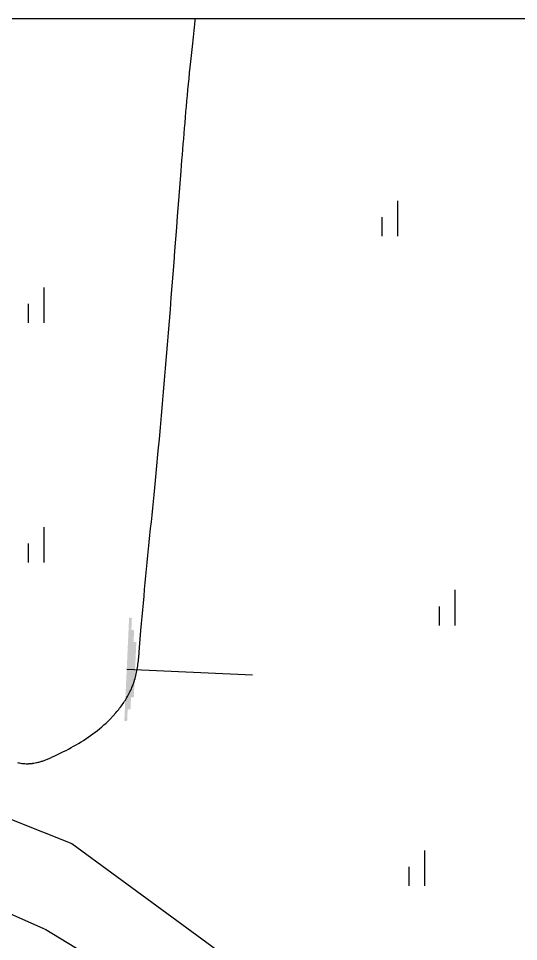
# Model space of a CAD drawing. Header units: inches. Extents: x 12 to 407, y 13 to 268.
# Drawn here: x 172.77 to 191.64, y 233.16 to 268.01 of the extents above; entities that cross this region are included whole.
import ezdxf

# ---------------------------------------------------------------- set-up
doc = ezdxf.new("R2010")
doc.units = ezdxf.units.IN
doc.header["$MEASUREMENT"] = 0
for name, color, linetype in [('1-1CON', 35, 'Continuous'), ('1-ROAD', 1, 'Continuous'), ('1-SIM', 8, 'Continuous'), ('NR', 7, 'Continuous')]:
    doc.layers.add(name, color=color, linetype=linetype)

# ---------------------------------------------------------------- blocks, each defined once
blk = doc.blocks.new('A$C0C523BD5')
at = {"layer": '1-SIM'}
for p, q in [((0.3944576354988385, 0.8915101256570778), (0.3944576354988385, 1.2741656974e-06)), ((1.9774597604e-06, 0.4800446797744371), (1.9774597604e-06, 1.2741656974e-06))]:
    blk.add_line(p, q, dxfattribs=at)

msp = doc.modelspace()

# ---------------------------------------------------------------- linework, layer by layer
for points in [[(18.82665594303967, 268.0111741536082), (281.1495063790119, 268.0111741536082), (281.1495063790119, 25.2811741717876), (18.82665594303967, 25.2811741717876)], [(18.8266559751703, 268.011174155238), (281.1495063962413, 268.011174155238), (281.1495063962413, 25.28117417248609), (18.8266559751703, 25.28117417248609)]]:
    msp.add_lwpolyline(points, close=True)
at = {"layer": '1-1CON', "color": 8, "linetype": 'Continuous', "elevation": 65.49599999999998}
msp.add_lwpolyline([(172.740459239669, 239.9143639410165), (172.7792670788242, 239.9056855345395), (172.8181699873878, 239.8978613641364), (172.8571733148767, 239.8909473324445), (172.8962823661043, 239.8849993421015), (172.9355025203897, 239.880073292951), (172.9748391272499, 239.8762250894931), (173.0142974914982, 239.8735106352967), (173.0653168322517, 239.8715454021719), (173.1165562184526, 239.8716491664079), (173.1280491413547, 239.8717749964696), (173.1395503791048, 239.8720020585013), (173.1510586651041, 239.8723290197802), (173.1625726582481, 239.8727545364079), (173.1740910174324, 239.8732772700739), (173.1856124015524, 239.8738958787424), (173.1971354695036, 239.8746090287593), (173.2086588652803, 239.8754153743637), (173.2201812477781, 239.8763135800389), (173.2317013205959, 239.877302303749), (173.2432177277281, 239.878380208115), (173.2547290982677, 239.8795459529636), (173.266234150715, 239.8807981971902), (173.2777314843609, 239.882135604347), (173.289219787903, 239.8835568305356), (173.3006977500393, 239.8850605411706), (173.3121639998628, 239.8866453904909), (173.3236172111704, 239.888310045774), (173.335056013055, 239.8900531640527), (173.3464791240169, 239.8918734060851), (173.3578851731493, 239.893769431698), (173.4028597833587, 239.9015516534698), (173.4475265653803, 239.9104741642502), (173.4807178588583, 239.9177496785549), (173.5137491883709, 239.9256136387837), (173.5466264845802, 239.9340422952798), (173.5793556185438, 239.9430118955922), (173.6119424613191, 239.9524986854074), (173.6443928541614, 239.9624789169309), (173.6767127277328, 239.9729288377118), (173.7089079381897, 239.9838246971619), (173.7409843565895, 239.9951427381736), (173.7729478986932, 240.0068592166779), (173.8048043610527, 240.0189503792924), (173.8365596892311, 240.0313924744976), (173.8682197244837, 240.0441617479798), (173.8997903825714, 240.0572344500822), (173.9312775047495, 240.0705868283537), (173.9626869769766, 240.0841951340688), (173.9940247001125, 240.0980356129137), (174.0252965303137, 240.1120845161629), (174.0565083237364, 240.1263180904341), (174.0876659812404, 240.1407125832764), (174.1187753887846, 240.155244245964), (174.2477315427734, 240.2160345183936), (174.3760587187483, 240.2783697227267), (174.4730479182674, 240.3266229935241), (174.5695545734836, 240.3758567122993), (174.6655186178161, 240.426116004425), (174.76088005919, 240.4774459859607), (174.8555787714197, 240.5298917757598), (174.9495547177269, 240.5834984945384), (175.0427478911354, 240.6383112564934), (175.1350981654598, 240.6943751851347), (175.2265455486252, 240.7517353955907), (175.3170299591495, 240.8104370085773), (175.406491315551, 240.8705251410854), (175.4948696406557, 240.9320449156937), (175.5821047784759, 240.9950414484617), (175.6681367518379, 241.0595598563802), (175.752905509062, 241.1256452601654), (175.8363509090616, 241.1933427814645), (175.9184129895641, 241.2626975316805), (175.9990316839887, 241.3337546371174), (176.0781468810512, 241.4065592119721), (176.1556985886766, 241.4811563760293), (176.2316267104818, 241.5575912490738), (176.3430558802559, 241.6751336258155), (176.4505573721601, 241.7970187448216), (176.4859675379469, 241.8381696090353), (176.5208874406292, 241.8797908330587), (176.5552907200529, 241.9218757923943), (176.5891508819534, 241.9644178625447), (176.6224415810777, 242.0074104190123), (176.655136293359, 242.0508468400938), (176.6872086735441, 242.0947205003602), (176.7186322869732, 242.1390247725201), (176.7493806691839, 242.1837530339387), (176.7794274004175, 242.2288986629126), (176.8087461056186, 242.2744550312188), (176.8373103203251, 242.3204155180854), (176.8650936396791, 242.3667734990147), (176.8920696290209, 242.4135223448527), (176.9182118685915, 242.4606554366899), (176.9434939088299, 242.5081661490974), (176.9678893597795, 242.5560478575778), (176.9913718016817, 242.604293935771), (177.0139147700741, 242.6528977638361), (177.035491860099, 242.7018527135504), (177.0560766519977, 242.7511521613476), (177.0982647599651, 242.8581795634952), (177.1355938376857, 242.966746996927), (177.1542754085733, 243.0253848422569), (177.171684152074, 243.0844238203269), (177.1878822507335, 243.1438430974511), (177.2029318572952, 243.2036218399433), (177.2168951096012, 243.2637392113236), (177.2298342050983, 243.3241743769747), (177.2418112369253, 243.3849064994854), (177.2528884174301, 243.4459147461009), (177.263127899356, 243.5071782812727), (177.2725918205454, 243.5686762657267), (177.2813423188402, 243.6303878695023), (177.2894416065885, 243.6922922551882), (177.2969518216325, 243.7543685863045), (177.3039350720121, 243.8165960273025), (177.310453555174, 243.8789537463588), (177.3165694387628, 243.9414209051308), (177.3223448606207, 244.00397666807), (177.3278420032932, 244.0666002033529), (177.3331229748203, 244.1292706707743), (177.3382499875499, 244.1919672394422), (177.3432851793243, 244.25466906822), (177.369100830145, 244.5779709460464), (177.3957806440069, 244.9003044253466), (177.4178137989713, 245.1595521241677), (177.4403382601215, 245.4182545261708), (177.4633189203216, 245.6764536144462), (177.4867206277324, 245.9341913804662), (177.5105083199217, 246.1915098082525), (177.5346468748523, 246.4484508836892), (177.5591011406852, 246.7050565954548), (177.5838360549881, 246.9613689285022), (177.608816510625, 247.2174298715097), (177.6340073706581, 247.4732814084989), (177.6593735279514, 247.7289655290795), (177.6848798753692, 247.984524220067), (177.7104912908746, 248.2399994664145), (177.7361726971342, 248.4954332577315), (177.7618889572097, 248.7508675771085), (177.7876049788667, 249.0063444113609), (177.8132856251671, 249.2619057519612), (177.8388958187772, 249.5175935801369), (177.8644004227592, 249.7734498873604), (177.8897643597795, 250.0295166567219), (177.9149524779989, 250.2858358768997), (177.9828708680345, 250.9836236739782), (178.0489701392128, 251.6838990345848), (178.090065008588, 252.1275125675154), (178.1304946007206, 252.5718650080514), (178.1702899547292, 253.0168286280957), (178.20948194582, 253.4622756995511), (178.2481015982105, 253.9080784887326), (178.2861798467113, 254.3541092703369), (178.3237476708366, 254.8002403106791), (178.3608359904958, 255.2463438807306), (178.3974757852031, 255.6922922533256), (178.4336980493738, 256.1379576947791), (178.4695336880161, 256.5832124788565), (178.5050137104465, 257.0279288728041), (178.5401690514757, 257.4719791485247), (178.5750306757166, 257.9152355760586), (178.6096295328809, 258.3575704235834), (178.6439966173841, 258.7988559630019), (178.6781628789379, 259.2389644662169), (178.7121592374517, 259.6777682004747), (178.7460167171432, 260.1151394376782), (178.7797662230207, 260.5509504469362), (178.8134387494995, 260.9850734973577), (178.8629200519993, 261.6212124999863), (178.912368720956, 262.2531434165564), (178.9282407077028, 262.4553090071556), (178.944171434827, 262.6572712574405), (178.9601918669416, 262.8591445133341), (178.9763330431654, 263.0610431254161), (178.992626002617, 263.2630814377469), (179.0091017993166, 263.4653738092882), (179.0257913382723, 263.6680345794437), (179.0427257778122, 263.871178101587), (179.0599360527469, 264.074918723504), (179.0774532618, 264.2793707939115), (179.0953083695842, 264.4846486624581), (179.1135324152185, 264.6908666769293), (179.1321564229204, 264.8981391869736), (179.1512114467098, 265.1065805422393), (179.1707284661009, 265.3163050867868), (179.1907385500147, 265.527427177715), (179.2112726630642, 265.7400611581531), (179.2323619039728, 265.9543213758868), (179.2540372373535, 266.170322185221), (179.2763297172262, 266.3881779302162), (179.2992703678085, 266.608002961452), (179.3358814777805, 266.9519647293043), (179.3741989048197, 267.3012072554109), (179.3877281310035, 267.4256178492931), (179.4009075077249, 267.5503308017057), (179.4134546132757, 267.6751648279158), (179.4250871302559, 267.799938645984), (179.4355227114631, 267.9244709702459), (179.4417471500112, 268.0107249727723)], dxfattribs=at)
at = {"layer": '1-ROAD', "elevation": -109.4066817376595}
for points in [[(156.842901787348, 248.8918722205115), (158.9569017650558, 245.2868722219271), (160.4759017737581, 243.3628722213459), (162.9119017483665, 242.0258722219867), (166.9019017728044, 239.994872221562), (166.9019017728044, 239.994872221562), (174.7929017605259, 236.8618722230447), (180.6379017593338, 232.5618722213683), (186.4949017675592, 228.5678722214204), (191.576901754923, 224.8338722221804), (195.2659017654134, 222.4908722218377), (199.2889017524196, 221.2258722221729), (206.3309017481281, 218.5808722216887), (215.5129017593338, 215.783872220504), (222.3649017872287, 214.3338722221804), (229.5009017648174, 212.9208722215396), (238.1009017737581, 211.7858722226945), (243.7759017707779, 211.459872221413), (253.1219017865135, 210.6388722218824), (266.4119017632677, 210.2568722216663)], [(153.4239017875864, 247.3418722206977), (156.3669017614795, 241.9158722216514), (157.6019017757847, 240.2088722212491), (161.9349017502739, 238.8578722205264), (167.9579017521812, 236.1988722205413), (173.8109017672016, 233.6168722220016), (178.7589017512275, 230.5928722227243), (184.6819017739965, 226.1378722217185), (189.8139017732813, 222.3398722194386), (193.7319017710163, 219.9988722194237), (198.0329017700626, 217.2298722218973), (204.701901754923, 214.8778722228733), (214.7459017546846, 212.0368722219271), (220.9759017737581, 210.5028722210106), (229.3069017739965, 209.0238722207275), (237.522901749797, 208.310872223067), (243.14190176744, 207.9178722219792), (252.9249017598106, 207.2778722204519), (266.4999017478897, 206.5198722219345), (275.9899017872287, 206.5008722216141), (280.4429017515852, 206.3948722219345), (281.1367055537178, 206.4891127541912)]]:
    msp.add_lwpolyline(points, dxfattribs=at)
at = {"layer": 'NR', "linetype": 'Continuous'}
msp.add_line((181.6032962562515, 243.2152494050813, -109.4066817376595), (176.8588086875154, 243.4338751945895, -109.4066817376595), dxfattribs=at)
for points in [[(176.7690480561926, 241.4859421819699, -109.4066817376595), (176.9485693635418, 245.3818082053465, -109.4066817376595), (176.8739367188884, 241.4811089139682, -109.4066817376595), (177.0534580709411, 245.3769749401388, -109.4066817376595)], [(176.894650733657, 241.9306319168088, -109.4066817376595), (177.0327440859749, 244.9274519354356, -109.4066817376595), (176.9995394261553, 241.9257986488071, -109.4066817376595), (177.1376327635719, 244.9226186702278, -109.4066817376595)], [(177.0202534409239, 242.375321652579, -109.4066817376595), (177.1169187637045, 244.4730956655246, -109.4066817376595), (177.1251421334221, 242.37048838644, -109.4066817376595), (177.221807486005, 244.4682623993856, -109.4066817376595)]]:
    msp.add_solid(points, dxfattribs=at)

# ---------------------------------------------------------------- block references
at = {"layer": '1-SIM', "xscale": 1.5, "yscale": 1.5, "zscale": 1.5}
for p in [(186.4800168933346, 259.7905195065093, -109.4066817376595), (173.1422546120359, 256.5149474533525, -109.4066817376595), (173.1422546120359, 247.4686584377912, -109.4066817376595), (188.6462173672392, 245.0931295154867, -109.4066817376595), (187.5048194738104, 235.2553745040921, -109.4066817376595)]:
    msp.add_blockref('A$C0C523BD5', p, dxfattribs=at)

doc.saveas('drawing.dxf')
